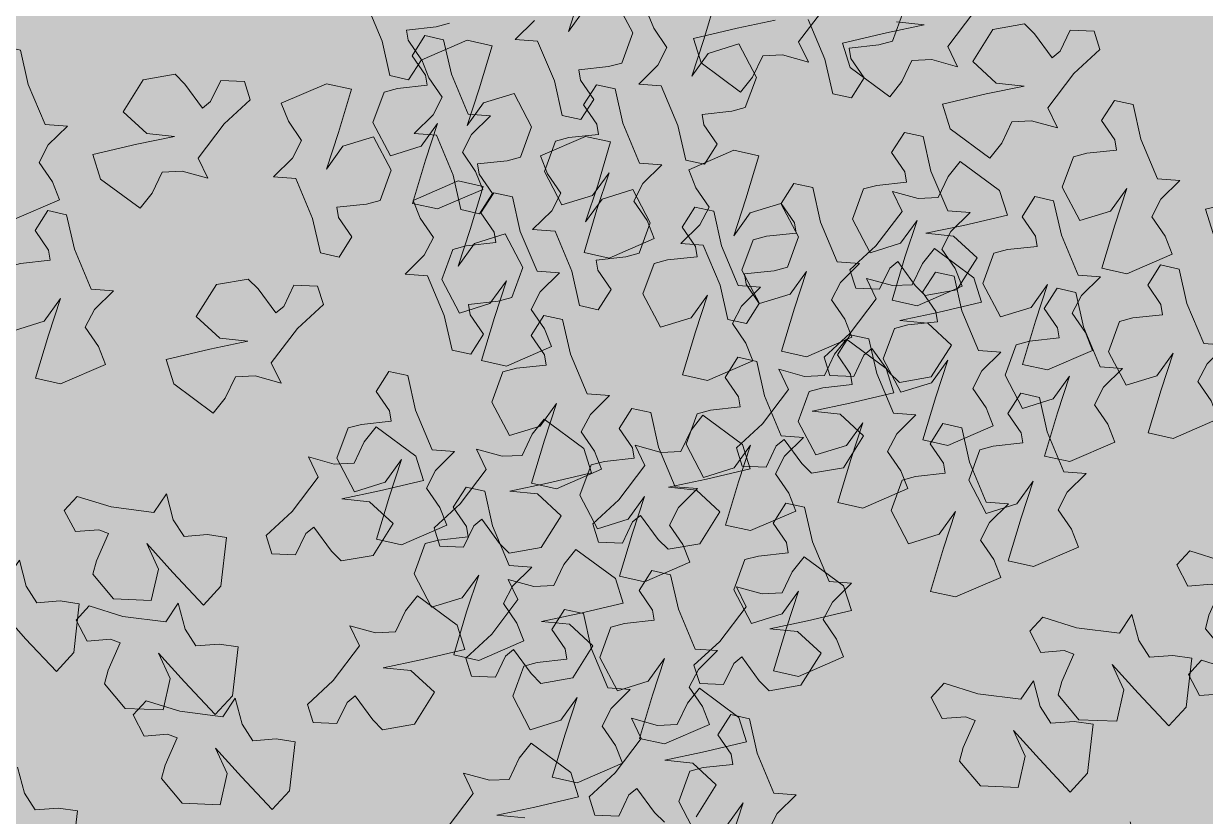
# Model space of a CAD drawing. Header units: metres. Extents: x 8 to 2416, y -346 to 476.
# Drawn here: x 50.457 to 51.15, y 54.747 to 55.212 of the extents above; entities that cross this region are included whole.
import ezdxf

# ---------------------------------------------------------------- set-up
doc = ezdxf.new("R2010")
doc.units = ezdxf.units.M
doc.layers.add('ARBOLES', color=86, linetype='Continuous', lineweight=0)
doc.layers.add('grama', color=7, linetype='Continuous', lineweight=0, true_color=0x698c45)

# ---------------------------------------------------------------- blocks, each defined once
blk = doc.blocks.new('TREES')
at = {"layer": 'ARBOLES', "color": 252, "true_color": 0x8da178}
for p, q in [((0.11421, 0.02729), (0.11598, 0.03612)), ((0.15179, 0.03046), (0.15342, 0.0367)), ((0.08709, 0.02633), (0.08879, 0.03386)), ((0.09997, 0.0273), (0.09584, 0.03363)), ((0.13461, 0.03325), (0.13869, 0.02563)), ((0.08992, 0.03116), (0.08709, 0.02633)), ((0.10228, 0.03202), (0.10402, 0.02859)), ((0.04611, 0.02855), (0.05019, 0.02093)), ((0.10402, 0.02859), (0.10703, 0.02498)), ((0.14333, 0.02829), (0.14917, 0.02948)), ((0.14917, 0.02948), (0.15179, 0.03046)), ((-0.05959, 0.02047), (-0.05503, 0.02782)), ((-0.04473, 0.0264), (-0.05095, 0.0247)), ((-0.04257, 0.02462), (-0.04473, 0.0264)), ((-0.03552, 0.02603), (-0.03714, 0.02162)), ((-0.03076, 0.02627), (-0.03552, 0.02603)), ((-0.02927, 0.02274), (-0.03076, 0.02627)), ((0.08012, 0.02787), (0.07668, 0.02377)), ((0.09833, 0.02106), (0.09997, 0.0273)), ((0.1125, 0.01976), (0.11421, 0.02729)), ((0.12126, 0.02706), (0.11534, 0.02459)), ((0.12538, 0.02073), (0.12126, 0.02706)), ((0.14385, 0.02628), (0.14333, 0.02829)), ((0.14686, 0.02267), (0.14385, 0.02628)), ((-0.08938, 0.0186), (-0.08481, 0.02594)), ((-0.0647, 0.02437), (-0.07207, 0.02208)), ((-0.07029, 0.02441), (-0.0647, 0.02437)), ((-0.05095, 0.0247), (-0.05436, 0.01796)), ((-0.03862, 0.02016), (-0.04257, 0.02462)), ((0.05483, 0.02359), (0.06067, 0.02478)), ((0.06067, 0.02478), (0.06328, 0.02576)), ((0.07668, 0.02377), (0.08116, 0.02386)), ((0.08116, 0.02386), (0.08524, 0.01623)), ((0.10703, 0.02498), (0.10554, 0.0213)), ((0.11534, 0.02459), (0.1125, 0.01976)), ((0.13869, 0.02563), (0.14089, 0.0189)), ((-0.09448, 0.0225), (-0.10186, 0.0202)), ((-0.07207, 0.02208), (-0.08061, 0.0192)), ((-0.03714, 0.02162), (-0.03862, 0.02016)), ((-0.03399, 0.01748), (-0.02927, 0.02274)), ((0.05535, 0.02159), (0.05483, 0.02359)), ((0.05836, 0.01798), (0.05535, 0.02159)), ((0.06708, 0.02269), (0.05846, 0.01795)), ((0.07217, 0.02205), (0.06708, 0.02269)), ((0.07039, 0.01322), (0.07217, 0.02205)), ((0.10554, 0.0213), (0.1021, 0.0172)), ((0.14469, 0.01843), (0.14686, 0.02267)), ((-0.10186, 0.0202), (-0.11039, 0.01733)), ((-0.08061, 0.0192), (-0.07862, 0.01447)), ((-0.05728, 0.01664), (-0.05959, 0.02047)), ((0.05019, 0.02093), (0.05239, 0.01421)), ((0.08988, 0.01889), (0.09572, 0.02009)), ((0.09572, 0.02009), (0.09833, 0.02106)), ((0.12375, 0.01449), (0.12538, 0.02073)), ((0.14089, 0.0189), (0.14469, 0.01843)), ((-0.11039, 0.01733), (-0.1084, 0.0126)), ((-0.08706, 0.01476), (-0.08938, 0.0186)), ((-0.0681, 0.01261), (-0.06648, 0.01701)), ((-0.06648, 0.01701), (-0.06255, 0.01757)), ((-0.06255, 0.01757), (-0.05728, 0.01664)), ((-0.05436, 0.01796), (-0.04926, 0.01407)), ((-0.03856, 0.01013), (-0.03399, 0.01748)), ((0.05619, 0.01373), (0.05836, 0.01798)), ((0.05846, 0.01795), (0.0602, 0.01452)), ((0.0904, 0.01689), (0.08988, 0.01889)), ((0.09341, 0.01328), (0.0904, 0.01689)), ((0.1021, 0.0172), (0.10658, 0.01729)), ((0.10658, 0.01729), (0.11066, 0.00966)), ((-0.09788, 0.01073), (-0.09626, 0.01514)), ((-0.09626, 0.01514), (-0.09233, 0.01569)), ((-0.09233, 0.01569), (-0.08706, 0.01476)), ((-0.07862, 0.01447), (-0.07021, 0.00938)), ((0.05239, 0.01421), (0.05619, 0.01373)), ((0.0602, 0.01452), (0.06321, 0.01091)), ((0.08524, 0.01623), (0.08744, 0.00951)), ((0.12114, 0.01352), (0.12375, 0.01449)), ((-0.16389, 0.01286), (-0.16606, 0.00861)), ((-0.16009, 0.01238), (-0.16389, 0.01286)), ((-0.15789, 0.00566), (-0.16009, 0.01238)), ((-0.1084, 0.0126), (-0.09999, 0.00751)), ((-0.07021, 0.00938), (-0.0681, 0.01261)), ((-0.04366, 0.01403), (-0.05104, 0.01174)), ((-0.04926, 0.01407), (-0.04366, 0.01403)), ((-0.02543, 0.01286), (-0.0276, 0.00861)), ((-0.02163, 0.01238), (-0.02543, 0.01286)), ((-0.01943, 0.00566), (-0.02163, 0.01238)), ((0.06869, 0.00569), (0.07039, 0.01322)), ((0.07744, 0.01299), (0.07152, 0.01052)), ((0.08157, 0.00666), (0.07744, 0.01299)), ((0.09124, 0.00903), (0.09341, 0.01328)), ((0.1153, 0.01232), (0.12114, 0.01352)), ((0.11582, 0.01032), (0.1153, 0.01232)), ((-0.09999, 0.00751), (-0.09788, 0.01073)), ((-0.05104, 0.01174), (-0.05957, 0.00886)), ((-0.03624, 0.0063), (-0.03856, 0.01013)), ((0.00959, 0.01046), (0.00337, 0.00875)), ((0.01174, 0.00868), (0.00959, 0.01046)), ((0.0188, 0.01008), (0.01717, 0.00567)), ((0.02356, 0.01033), (0.0188, 0.01008)), ((0.02504, 0.0068), (0.02356, 0.01033)), ((0.03991, 0.01142), (0.03129, 0.00668)), ((0.045, 0.01078), (0.03991, 0.01142)), ((0.04322, 0.00195), (0.045, 0.01078)), ((0.06321, 0.01091), (0.06172, 0.00723)), ((0.07152, 0.01052), (0.06869, 0.00569)), ((0.08744, 0.00951), (0.09124, 0.00903)), ((0.11066, 0.00966), (0.11286, 0.00294)), ((0.11883, 0.00671), (0.11582, 0.01032)), ((-0.16606, 0.00861), (-0.16305, 0.005)), ((-0.05957, 0.00886), (-0.05758, 0.00413)), ((-0.04544, 0.00667), (-0.04151, 0.00722)), ((-0.04151, 0.00722), (-0.03624, 0.0063)), ((-0.0276, 0.00861), (-0.02459, 0.005)), ((0.00337, 0.00875), (-0.00005, 0.00202)), ((0.0157, 0.00422), (0.01174, 0.00868)), ((0.06172, 0.00723), (0.05828, 0.00313)), ((0.16753, 0.00781), (0.16542, 0.00459)), ((0.17594, 0.00272), (0.16753, 0.00781)), ((-0.16305, 0.005), (-0.16253, 0.003)), ((-0.15381, -0.00196), (-0.15789, 0.00566)), ((-0.12884, 0.00629), (-0.13101, 0.00204)), ((-0.12504, 0.00581), (-0.12884, 0.00629)), ((-0.12284, -0.00091), (-0.12504, 0.00581)), ((-0.04706, 0.00226), (-0.04544, 0.00667)), ((-0.02459, 0.005), (-0.02407, 0.003)), ((-0.01535, -0.00196), (-0.01943, 0.00566)), ((0.01717, 0.00567), (0.0157, 0.00422)), ((0.02032, 0.00153), (0.02504, 0.0068)), ((0.03129, 0.00668), (0.03303, 0.00325)), ((0.07993, 0.00042), (0.08157, 0.00666)), ((0.09249, 0.00578), (0.08388, 0.00104)), ((0.09758, 0.00514), (0.09249, 0.00578)), ((0.09581, -0.00369), (0.09758, 0.00514)), ((0.12228, 0.00578), (0.11366, 0.00104)), ((0.11666, 0.00246), (0.11883, 0.00671)), ((0.12737, 0.00514), (0.12228, 0.00578)), ((0.12559, -0.00369), (0.12737, 0.00514)), ((-0.16253, 0.003), (-0.16837, 0.0018)), ((-0.06662, 0.00254), (-0.06879, -0.00171)), ((-0.06282, 0.00206), (-0.06662, 0.00254)), ((-0.05758, 0.00413), (-0.04917, -0.00096)), ((-0.02407, 0.003), (-0.02991, 0.0018)), ((0.03303, 0.00325), (0.03604, -0.00036)), ((0.05828, 0.00313), (0.06276, 0.00321)), ((0.06276, 0.00321), (0.06684, -0.00441)), ((0.11286, 0.00294), (0.11666, 0.00246)), ((0.16542, 0.00459), (0.1638, 0.00018)), ((0.17793, -0.00201), (0.17594, 0.00272)), ((-0.17098, 0.00083), (-0.17261, -0.00541)), ((-0.16837, 0.0018), (-0.17098, 0.00083)), ((-0.13101, 0.00204), (-0.128, -0.00157)), ((-0.06062, -0.00466), (-0.06282, 0.00206)), ((-0.04917, -0.00096), (-0.04706, 0.00226)), ((-0.03253, 0.00083), (-0.03416, -0.00541)), ((-0.02991, 0.0018), (-0.03253, 0.00083)), ((-0.00005, 0.00202), (0.00506, -0.00188)), ((0.01576, -0.00581), (0.02032, 0.00153)), ((0.04152, -0.00558), (0.04322, 0.00195)), ((0.05027, 0.00172), (0.04435, -0.00075)), ((0.0544, -0.00461), (0.05027, 0.00172)), ((0.07732, -0.00055), (0.07993, 0.00042)), ((0.08388, 0.00104), (0.08562, -0.0024)), ((0.11366, 0.00104), (0.1154, -0.0024)), ((0.1546, 0.00056), (0.15691, -0.00328)), ((0.15987, -0.00037), (0.1546, 0.00056)), ((0.1638, 0.00018), (0.15987, -0.00037)), ((-0.14933, -0.00188), (-0.15381, -0.00196)), ((-0.15277, -0.00598), (-0.14933, -0.00188)), ((-0.128, -0.00157), (-0.12748, -0.00357)), ((-0.11876, -0.00854), (-0.12284, -0.00091)), ((-0.06879, -0.00171), (-0.06578, -0.00532)), ((-0.01087, -0.00188), (-0.01535, -0.00196)), ((-0.01431, -0.00598), (-0.01087, -0.00188)), ((0.01066, -0.00192), (0.00328, -0.00421)), ((0.00506, -0.00188), (0.01066, -0.00192)), ((0.03604, -0.00036), (0.03455, -0.00404)), ((0.04435, -0.00075), (0.04152, -0.00558)), ((0.07148, -0.00175), (0.07732, -0.00055)), ((0.072, -0.00375), (0.07148, -0.00175)), ((0.16939, -0.00488), (0.17793, -0.00201)), ((-0.16257, -0.00927), (-0.15973, -0.00444)), ((-0.15973, -0.00444), (-0.16144, -0.01197)), ((-0.12748, -0.00357), (-0.13332, -0.00477)), ((-0.05654, -0.01229), (-0.06062, -0.00466)), ((-0.02411, -0.00927), (-0.02128, -0.00444)), ((-0.02128, -0.00444), (-0.02298, -0.01197)), ((0.00328, -0.00421), (-0.00526, -0.00709)), ((0.03455, -0.00404), (0.03111, -0.00814)), ((0.05277, -0.01085), (0.0544, -0.00461)), ((0.06684, -0.00441), (0.06904, -0.01113)), ((0.07501, -0.00736), (0.072, -0.00375)), ((0.08562, -0.0024), (0.08862, -0.00601)), ((0.0941, -0.01123), (0.09581, -0.00369)), ((0.10286, -0.00393), (0.09694, -0.0064)), ((0.10698, -0.01025), (0.10286, -0.00393)), ((0.1154, -0.0024), (0.11841, -0.00601)), ((0.12389, -0.01123), (0.12559, -0.00369)), ((0.13264, -0.00393), (0.12672, -0.0064)), ((0.13677, -0.01025), (0.13264, -0.00393)), ((0.15691, -0.00328), (0.15235, -0.01062)), ((-0.17261, -0.00541), (-0.16849, -0.01174)), ((-0.15426, -0.00966), (-0.15277, -0.00598)), ((-0.13593, -0.00574), (-0.13756, -0.01198)), ((-0.13332, -0.00477), (-0.13593, -0.00574)), ((-0.06578, -0.00532), (-0.06526, -0.00732)), ((-0.03416, -0.00541), (-0.03004, -0.01174)), ((-0.0158, -0.00966), (-0.01431, -0.00598)), ((-0.00526, -0.00709), (-0.00327, -0.01181)), ((0.01808, -0.00965), (0.01576, -0.00581)), ((0.06796, -0.00547), (0.05935, -0.01021)), ((0.07305, -0.00611), (0.06796, -0.00547)), ((0.07127, -0.01494), (0.07305, -0.00611)), ((0.08862, -0.00601), (0.08714, -0.00969)), ((0.09694, -0.0064), (0.0941, -0.01123)), ((0.11841, -0.00601), (0.11692, -0.00969)), ((0.12672, -0.0064), (0.12389, -0.01123)), ((0.16202, -0.00717), (0.16939, -0.00488)), ((-0.16849, -0.01174), (-0.16257, -0.00927)), ((-0.11428, -0.00845), (-0.11876, -0.00854)), ((-0.11772, -0.01255), (-0.11428, -0.00845)), ((-0.0711, -0.00852), (-0.07371, -0.00949)), ((-0.06526, -0.00732), (-0.0711, -0.00852)), ((-0.03945, -0.0078), (-0.04162, -0.01205)), ((-0.03565, -0.00828), (-0.03945, -0.0078)), ((-0.03345, -0.015), (-0.03565, -0.00828)), ((-0.03004, -0.01174), (-0.02411, -0.00927)), ((0.00725, -0.01368), (0.00887, -0.00927)), ((0.00887, -0.00927), (0.0128, -0.00872)), ((0.0128, -0.00872), (0.01808, -0.00965)), ((0.03111, -0.00814), (0.03559, -0.00805)), ((0.03559, -0.00805), (0.03967, -0.01568)), ((0.07284, -0.01161), (0.07501, -0.00736)), ((0.16762, -0.00721), (0.16202, -0.00717)), ((0.17272, -0.01111), (0.16762, -0.00721)), ((-0.15125, -0.01327), (-0.15426, -0.00966)), ((-0.12752, -0.01584), (-0.12468, -0.01101)), ((-0.12468, -0.01101), (-0.12639, -0.01854)), ((-0.08765, -0.00968), (-0.08982, -0.01393)), ((-0.08385, -0.01016), (-0.08765, -0.00968)), ((-0.08165, -0.01688), (-0.08385, -0.01016)), ((-0.07371, -0.00949), (-0.07534, -0.01573)), ((-0.01279, -0.01327), (-0.0158, -0.00966)), ((-0.00327, -0.01181), (0.00515, -0.0169)), ((0.05015, -0.01182), (0.05277, -0.01085)), ((0.05935, -0.01021), (0.06108, -0.01365)), ((0.06904, -0.01113), (0.07284, -0.01161)), ((0.08714, -0.00969), (0.0837, -0.01379)), ((0.10535, -0.01649), (0.10698, -0.01025)), ((0.11692, -0.00969), (0.11348, -0.01379)), ((0.13514, -0.01649), (0.13677, -0.01025)), ((0.15235, -0.01062), (0.14763, -0.01589)), ((0.16403, -0.01003), (0.16192, -0.01325)), ((0.17244, -0.01512), (0.16403, -0.01003)), ((0.1693, -0.01784), (0.17272, -0.01111)), ((-0.16144, -0.01197), (-0.16321, -0.0208)), ((-0.14951, -0.0167), (-0.15125, -0.01327)), ((-0.13756, -0.01198), (-0.13344, -0.01831)), ((-0.1192, -0.01623), (-0.11772, -0.01255)), ((-0.08982, -0.01393), (-0.08681, -0.01753)), ((-0.05206, -0.0122), (-0.05654, -0.01229)), ((-0.0555, -0.0163), (-0.05206, -0.0122)), ((-0.04162, -0.01205), (-0.03861, -0.01566)), ((-0.02298, -0.01197), (-0.02476, -0.0208)), ((-0.01106, -0.0167), (-0.01279, -0.01327)), ((0.00515, -0.0169), (0.00725, -0.01368)), ((0.04431, -0.01302), (0.05015, -0.01182)), ((0.04483, -0.01502), (0.04431, -0.01302)), ((0.06108, -0.01365), (0.06409, -0.01725)), ((0.0837, -0.01379), (0.08818, -0.0137)), ((0.08818, -0.0137), (0.09226, -0.02132)), ((0.11348, -0.01379), (0.11796, -0.0137)), ((0.11796, -0.0137), (0.12204, -0.02132)), ((0.1555, -0.01477), (0.15698, -0.01331)), ((0.15698, -0.01331), (0.16093, -0.01777)), ((0.16192, -0.01325), (0.1603, -0.01766)), ((-0.13344, -0.01831), (-0.12752, -0.01584)), ((-0.1162, -0.01984), (-0.1192, -0.01623)), ((-0.10692, -0.01625), (-0.10909, -0.0205)), ((-0.10312, -0.01673), (-0.10692, -0.01625)), ((-0.07534, -0.01573), (-0.07122, -0.02206)), ((-0.0653, -0.01959), (-0.06246, -0.01476)), ((-0.06246, -0.01476), (-0.06417, -0.02229)), ((-0.05698, -0.01998), (-0.0555, -0.0163)), ((-0.03861, -0.01566), (-0.03809, -0.01767)), ((-0.02937, -0.02263), (-0.03345, -0.015)), ((0.03967, -0.01568), (0.04187, -0.0224)), ((0.04784, -0.01863), (0.04483, -0.01502)), ((0.06957, -0.02248), (0.07127, -0.01494)), ((0.07833, -0.01517), (0.0724, -0.01765)), ((0.08245, -0.0215), (0.07833, -0.01517)), ((0.10274, -0.01747), (0.10535, -0.01649)), ((0.13252, -0.01747), (0.13514, -0.01649)), ((0.14763, -0.01589), (0.14912, -0.01942)), ((0.15388, -0.01917), (0.1555, -0.01477)), ((0.17443, -0.01985), (0.17244, -0.01512)), ((-0.15813, -0.02144), (-0.14951, -0.0167)), ((-0.14724, -0.01718), (-0.14941, -0.02142)), ((-0.14344, -0.01766), (-0.14724, -0.01718)), ((-0.14124, -0.02438), (-0.14344, -0.01766)), ((-0.12639, -0.01854), (-0.12816, -0.02737)), ((-0.10092, -0.02345), (-0.10312, -0.01673)), ((-0.08681, -0.01753), (-0.08629, -0.01954)), ((-0.07757, -0.0245), (-0.08165, -0.01688)), ((-0.04393, -0.01886), (-0.04654, -0.01983)), ((-0.03809, -0.01767), (-0.04393, -0.01886)), ((-0.01967, -0.02144), (-0.01106, -0.0167)), ((0.04567, -0.02288), (0.04784, -0.01863)), ((0.06409, -0.01725), (0.0626, -0.02093)), ((0.0724, -0.01765), (0.06957, -0.02248)), ((0.0969, -0.01866), (0.10274, -0.01747)), ((0.09742, -0.02067), (0.0969, -0.01866)), ((0.12668, -0.01866), (0.13252, -0.01747)), ((0.1272, -0.02067), (0.12668, -0.01866)), ((0.1511, -0.01728), (0.15341, -0.02112)), ((0.15637, -0.01821), (0.1511, -0.01728)), ((0.1603, -0.01766), (0.15637, -0.01821)), ((0.16093, -0.01777), (0.16308, -0.01955)), ((0.16308, -0.01955), (0.1693, -0.01784)), ((-0.16321, -0.0208), (-0.15813, -0.02144)), ((-0.11446, -0.02327), (-0.1162, -0.01984)), ((-0.10909, -0.0205), (-0.10608, -0.02411)), ((-0.09213, -0.02073), (-0.09475, -0.02171)), ((-0.08629, -0.01954), (-0.09213, -0.02073)), ((-0.07122, -0.02206), (-0.0653, -0.01959)), ((-0.05398, -0.02359), (-0.05698, -0.01998)), ((-0.04654, -0.01983), (-0.04818, -0.02607)), ((-0.02476, -0.0208), (-0.01967, -0.02144)), ((-0.01317, -0.01907), (-0.01533, -0.02332)), ((-0.00936, -0.01955), (-0.01317, -0.01907)), ((-0.00716, -0.02627), (-0.00936, -0.01955)), ((0.0626, -0.02093), (0.05916, -0.02504)), ((0.10043, -0.02428), (0.09742, -0.02067)), ((0.13021, -0.02428), (0.1272, -0.02067)), ((0.15341, -0.02112), (0.14885, -0.02846)), ((0.14912, -0.01942), (0.15388, -0.01917)), ((0.1659, -0.02272), (0.17443, -0.01985)), ((-0.14941, -0.02142), (-0.1464, -0.02503)), ((-0.12307, -0.02801), (-0.11446, -0.02327)), ((-0.09684, -0.03107), (-0.10092, -0.02345)), ((-0.09475, -0.02171), (-0.09638, -0.02795)), ((-0.06417, -0.02229), (-0.06594, -0.03112)), ((-0.05224, -0.02702), (-0.05398, -0.02359)), ((-0.02489, -0.02254), (-0.02937, -0.02263)), ((-0.02833, -0.02664), (-0.02489, -0.02254)), ((-0.01533, -0.02332), (-0.01233, -0.02693)), ((0.04187, -0.0224), (0.04567, -0.02288)), ((0.08082, -0.02774), (0.08245, -0.0215)), ((0.09226, -0.02132), (0.09446, -0.02804)), ((0.12204, -0.02132), (0.12424, -0.02804)), ((0.15852, -0.02502), (0.1659, -0.02272)), ((-0.1464, -0.02503), (-0.14588, -0.02704)), ((-0.13716, -0.032), (-0.14124, -0.02438)), ((-0.10608, -0.02411), (-0.10556, -0.02611)), ((-0.07309, -0.02441), (-0.07757, -0.0245)), ((-0.07653, -0.02852), (-0.07309, -0.02441)), ((-0.05785, -0.0247), (-0.06002, -0.02894)), ((-0.05405, -0.02517), (-0.05785, -0.0247)), ((-0.05185, -0.0319), (-0.05405, -0.02517)), ((-0.03813, -0.02993), (-0.0353, -0.0251)), ((-0.0353, -0.0251), (-0.037, -0.03263)), ((-0.03332, -0.02564), (-0.03548, -0.02989)), ((-0.02951, -0.02612), (-0.03332, -0.02564)), ((0.05916, -0.02504), (0.06364, -0.02495)), ((0.06364, -0.02495), (0.06772, -0.03257)), ((0.09826, -0.02852), (0.10043, -0.02428)), ((0.12804, -0.02852), (0.13021, -0.02428)), ((0.16412, -0.02505), (0.15852, -0.02502)), ((0.16922, -0.02895), (0.16412, -0.02505)), ((-0.15172, -0.02823), (-0.15433, -0.02921)), ((-0.14588, -0.02704), (-0.15172, -0.02823)), ((-0.12816, -0.02737), (-0.12307, -0.02801)), ((-0.11401, -0.02828), (-0.11564, -0.03452)), ((-0.1114, -0.0273), (-0.11401, -0.02828)), ((-0.10556, -0.02611), (-0.1114, -0.0273)), ((-0.09638, -0.02795), (-0.09226, -0.03427)), ((-0.08633, -0.0318), (-0.0835, -0.02697)), ((-0.0835, -0.02697), (-0.0852, -0.03451)), ((-0.06085, -0.03176), (-0.05224, -0.02702)), ((-0.04818, -0.02607), (-0.04405, -0.0324)), ((-0.02982, -0.03032), (-0.02833, -0.02664)), ((-0.02731, -0.03284), (-0.02951, -0.02612)), ((-0.01233, -0.02693), (-0.0118, -0.02893)), ((-0.00309, -0.0339), (-0.00716, -0.02627)), ((0.0782, -0.02872), (0.08082, -0.02774)), ((0.09446, -0.02804), (0.09826, -0.02852)), ((0.12424, -0.02804), (0.12804, -0.02852)), ((-0.15433, -0.02921), (-0.15596, -0.03545)), ((-0.07802, -0.0322), (-0.07653, -0.02852)), ((-0.06002, -0.02894), (-0.05701, -0.03255)), ((-0.04405, -0.0324), (-0.03813, -0.02993)), ((-0.03548, -0.02989), (-0.03248, -0.0335)), ((-0.02681, -0.03393), (-0.02982, -0.03032)), ((-0.01764, -0.03013), (-0.02026, -0.0311)), ((-0.0118, -0.02893), (-0.01764, -0.03013)), ((0.02177, -0.03068), (0.01835, -0.03741)), ((0.02799, -0.02897), (0.02177, -0.03068)), ((0.03015, -0.03075), (0.02799, -0.02897)), ((0.0372, -0.02935), (0.03558, -0.03376)), ((0.04196, -0.0291), (0.0372, -0.02935)), ((0.04344, -0.03263), (0.04196, -0.0291)), ((0.07236, -0.02991), (0.0782, -0.02872)), ((0.07288, -0.03192), (0.07236, -0.02991)), ((0.14885, -0.02846), (0.14413, -0.03373)), ((0.14826, -0.02975), (0.14615, -0.03297)), ((0.15667, -0.03484), (0.14826, -0.02975)), ((0.1658, -0.03568), (0.16922, -0.02895)), ((-0.13268, -0.03191), (-0.13716, -0.032)), ((-0.13612, -0.03601), (-0.13268, -0.03191)), ((-0.09236, -0.03099), (-0.09684, -0.03107)), ((-0.0958, -0.03509), (-0.09236, -0.03099)), ((-0.09226, -0.03427), (-0.08633, -0.0318)), ((-0.07501, -0.0358), (-0.07802, -0.0322)), ((-0.06594, -0.03112), (-0.06085, -0.03176)), ((-0.05701, -0.03255), (-0.05649, -0.03456)), ((-0.04777, -0.03952), (-0.05185, -0.0319)), ((-0.037, -0.03263), (-0.03878, -0.04146)), ((-0.02324, -0.04047), (-0.02731, -0.03284)), ((-0.02026, -0.0311), (-0.02189, -0.03734)), ((0.0341, -0.03521), (0.03015, -0.03075)), ((0.03872, -0.0379), (0.04344, -0.03263)), ((0.06772, -0.03257), (0.06992, -0.03929)), ((0.07589, -0.03552), (0.07288, -0.03192)), ((0.14615, -0.03297), (0.14453, -0.03737)), ((0.15038, -0.03701), (0.152, -0.03261)), ((0.152, -0.03261), (0.15348, -0.03115)), ((0.15348, -0.03115), (0.15743, -0.03561)), ((-0.14592, -0.0393), (-0.14308, -0.03447)), ((-0.14308, -0.03447), (-0.14479, -0.04201)), ((-0.11564, -0.03452), (-0.11152, -0.04085)), ((-0.1056, -0.03838), (-0.10276, -0.03355)), ((-0.10276, -0.03355), (-0.10447, -0.04108)), ((-0.09728, -0.03877), (-0.0958, -0.03509)), ((-0.0852, -0.03451), (-0.08698, -0.04334)), ((-0.05649, -0.03456), (-0.06233, -0.03575)), ((-0.03248, -0.0335), (-0.03196, -0.03551)), ((-0.02507, -0.03736), (-0.02681, -0.03393)), ((0.0014, -0.03381), (-0.00309, -0.0339)), ((-0.00204, -0.03791), (0.0014, -0.03381)), ((0.03558, -0.03376), (0.0341, -0.03521)), ((0.14413, -0.03373), (0.14562, -0.03726)), ((0.15866, -0.03956), (0.15667, -0.03484)), ((-0.15596, -0.03545), (-0.15184, -0.04177)), ((-0.1376, -0.03969), (-0.13612, -0.03601)), ((-0.07328, -0.03924), (-0.07501, -0.0358)), ((-0.06495, -0.03673), (-0.06658, -0.04297)), ((-0.06233, -0.03575), (-0.06495, -0.03673)), ((-0.04041, -0.03767), (-0.04204, -0.04391)), ((-0.03779, -0.0367), (-0.04041, -0.03767)), ((-0.03196, -0.03551), (-0.03779, -0.0367)), ((-0.03369, -0.0421), (-0.02507, -0.03736)), ((-0.02189, -0.03734), (-0.01777, -0.04367)), ((-0.01184, -0.0412), (-0.00901, -0.03637)), ((-0.00901, -0.03637), (-0.01072, -0.0439)), ((0.01835, -0.03741), (0.02346, -0.04131)), ((0.07372, -0.03977), (0.07589, -0.03552)), ((0.13533, -0.037), (0.13765, -0.04084)), ((0.1406, -0.03793), (0.13533, -0.037)), ((0.14453, -0.03737), (0.1406, -0.03793)), ((0.14562, -0.03726), (0.15038, -0.03701)), ((0.15743, -0.03561), (0.15958, -0.03739)), ((0.15958, -0.03739), (0.1658, -0.03568)), ((-0.15184, -0.04177), (-0.14592, -0.0393)), ((-0.1346, -0.0433), (-0.1376, -0.03969)), ((-0.11152, -0.04085), (-0.1056, -0.03838)), ((-0.09428, -0.04238), (-0.09728, -0.03877)), ((-0.08189, -0.04398), (-0.07328, -0.03924)), ((-0.07364, -0.03879), (-0.0758, -0.04304)), ((-0.06983, -0.03927), (-0.07364, -0.03879)), ((-0.06763, -0.04599), (-0.06983, -0.03927)), ((-0.04329, -0.03943), (-0.04777, -0.03952)), ((-0.04673, -0.04353), (-0.04329, -0.03943)), ((-0.00353, -0.04159), (-0.00204, -0.03791)), ((0.03416, -0.04524), (0.03872, -0.0379)), ((0.06992, -0.03929), (0.07372, -0.03977)), ((0.15013, -0.04244), (0.15866, -0.03956)), ((-0.14479, -0.04201), (-0.14656, -0.05084)), ((-0.13497, -0.04066), (-0.13714, -0.04491)), ((-0.13117, -0.04114), (-0.13497, -0.04066)), ((-0.12897, -0.04786), (-0.13117, -0.04114)), ((-0.10447, -0.04108), (-0.10624, -0.04991)), ((-0.09254, -0.04581), (-0.09428, -0.04238)), ((-0.05653, -0.04682), (-0.0537, -0.04199)), ((-0.0537, -0.04199), (-0.0554, -0.04953)), ((-0.03878, -0.04146), (-0.03369, -0.0421)), ((-0.01876, -0.04038), (-0.02324, -0.04047)), ((-0.02219, -0.04448), (-0.01876, -0.04038)), ((-0.01777, -0.04367), (-0.01184, -0.0412)), ((-0.00052, -0.0452), (-0.00353, -0.04159)), ((0.02906, -0.04135), (0.02168, -0.04364)), ((0.02346, -0.04131), (0.02906, -0.04135)), ((0.13765, -0.04084), (0.13308, -0.04818)), ((0.14275, -0.04473), (0.15013, -0.04244)), ((-0.13286, -0.04674), (-0.1346, -0.0433)), ((-0.08698, -0.04334), (-0.08189, -0.04398)), ((-0.0758, -0.04304), (-0.0728, -0.04664)), ((-0.06658, -0.04297), (-0.06245, -0.04929)), ((-0.04822, -0.04721), (-0.04673, -0.04353)), ((-0.04204, -0.04391), (-0.03792, -0.05024)), ((-0.03199, -0.04777), (-0.02916, -0.04294)), ((-0.02916, -0.04294), (-0.03087, -0.05048)), ((-0.02368, -0.04816), (-0.02219, -0.04448)), ((-0.01072, -0.0439), (-0.01249, -0.05273)), ((0.02168, -0.04364), (0.01314, -0.04652)), ((0.14835, -0.04477), (0.14275, -0.04473)), ((0.15345, -0.04866), (0.14835, -0.04477)), ((-0.14147, -0.05148), (-0.13286, -0.04674)), ((-0.13714, -0.04491), (-0.13413, -0.04852)), ((-0.10116, -0.05055), (-0.09254, -0.04581)), ((-0.09554, -0.04536), (-0.0977, -0.04961)), ((-0.09173, -0.04584), (-0.09554, -0.04536)), ((-0.08953, -0.05256), (-0.09173, -0.04584)), ((-0.0728, -0.04664), (-0.07227, -0.04865)), ((-0.06356, -0.05361), (-0.06763, -0.04599)), ((-0.06245, -0.04929), (-0.05653, -0.04682)), ((-0.04521, -0.05082), (-0.04822, -0.04721)), ((-0.03859, -0.04723), (-0.04075, -0.05148)), ((-0.03478, -0.04771), (-0.03859, -0.04723)), ((0.00121, -0.04863), (-0.00052, -0.0452)), ((0.01314, -0.04652), (0.01514, -0.05124)), ((0.03648, -0.04908), (0.03416, -0.04524)), ((-0.13413, -0.04852), (-0.13361, -0.05052)), ((-0.12489, -0.05549), (-0.12897, -0.04786)), ((-0.0977, -0.04961), (-0.0947, -0.05321)), ((-0.07227, -0.04865), (-0.07811, -0.04984)), ((-0.0554, -0.04953), (-0.05718, -0.05836)), ((-0.03792, -0.05024), (-0.03199, -0.04777)), ((-0.03258, -0.05443), (-0.03478, -0.04771)), ((-0.02067, -0.05177), (-0.02368, -0.04816)), ((-0.0074, -0.05337), (0.00121, -0.04863)), ((0.02565, -0.05311), (0.02727, -0.0487)), ((0.02727, -0.0487), (0.03121, -0.04815)), ((0.03121, -0.04815), (0.03648, -0.04908)), ((0.12109, -0.04759), (0.11899, -0.05081)), ((0.1295, -0.05268), (0.12109, -0.04759)), ((0.13308, -0.04818), (0.12836, -0.05344)), ((0.15004, -0.0554), (0.15345, -0.04866)), ((-0.14656, -0.05084), (-0.14147, -0.05148)), ((-0.13945, -0.05172), (-0.14207, -0.05269)), ((-0.13361, -0.05052), (-0.13945, -0.05172)), ((-0.10624, -0.04991), (-0.10116, -0.05055)), ((-0.08073, -0.05082), (-0.08236, -0.05706)), ((-0.07811, -0.04984), (-0.08073, -0.05082)), ((-0.04347, -0.05426), (-0.04521, -0.05082)), ((-0.04075, -0.05148), (-0.03774, -0.05509)), ((-0.03087, -0.05048), (-0.03264, -0.0593)), ((-0.01894, -0.0552), (-0.02067, -0.05177)), ((0.01514, -0.05124), (0.02355, -0.05633)), ((0.08956, -0.05134), (0.08745, -0.05456)), ((0.09797, -0.05643), (0.08956, -0.05134)), ((0.11899, -0.05081), (0.11737, -0.05521)), ((0.13623, -0.05232), (0.13771, -0.05087)), ((0.13771, -0.05087), (0.14166, -0.05533)), ((-0.14207, -0.05269), (-0.1437, -0.05893)), ((-0.0947, -0.05321), (-0.09417, -0.05522)), ((-0.08546, -0.06018), (-0.08953, -0.05256)), ((-0.05907, -0.05352), (-0.06356, -0.05361)), ((-0.06251, -0.05762), (-0.05907, -0.05352)), ((-0.05209, -0.059), (-0.04347, -0.05426)), ((-0.01249, -0.05273), (-0.0074, -0.05337)), ((0.02355, -0.05633), (0.02565, -0.05311)), ((0.12836, -0.05344), (0.12985, -0.05698)), ((0.1315, -0.0574), (0.1295, -0.05268)), ((0.13461, -0.05673), (0.13623, -0.05232)), ((-0.16476, -0.05473), (-0.16692, -0.05898)), ((-0.16095, -0.05521), (-0.16476, -0.05473)), ((-0.15875, -0.06193), (-0.16095, -0.05521)), ((-0.12041, -0.0554), (-0.12489, -0.05549)), ((-0.12385, -0.0595), (-0.12041, -0.0554)), ((-0.10001, -0.05641), (-0.10263, -0.05739)), ((-0.09417, -0.05522), (-0.10001, -0.05641)), ((-0.07231, -0.06091), (-0.06948, -0.05608)), ((-0.06948, -0.05608), (-0.07119, -0.06362)), ((-0.05349, -0.05473), (-0.05565, -0.05898)), ((-0.04968, -0.05521), (-0.05349, -0.05473)), ((-0.04748, -0.06193), (-0.04968, -0.05521)), ((-0.03774, -0.05509), (-0.03722, -0.0571)), ((-0.02851, -0.06206), (-0.03258, -0.05443)), ((-0.02755, -0.05994), (-0.01894, -0.0552)), ((0.05626, -0.05603), (0.05415, -0.05925)), ((0.06467, -0.06112), (0.05626, -0.05603)), ((0.08745, -0.05456), (0.08583, -0.05896)), ((0.09996, -0.06115), (0.09797, -0.05643)), ((0.10816, -0.05484), (0.11048, -0.05868)), ((0.11343, -0.05577), (0.10816, -0.05484)), ((0.11737, -0.05521), (0.11343, -0.05577)), ((0.14166, -0.05533), (0.14381, -0.05711)), ((0.14381, -0.05711), (0.15004, -0.0554)), ((-0.16692, -0.05898), (-0.16391, -0.06259)), ((-0.1437, -0.05893), (-0.13957, -0.06526)), ((-0.13365, -0.06279), (-0.13082, -0.05796)), ((-0.13082, -0.05796), (-0.13252, -0.06549)), ((-0.11569, -0.05756), (-0.11785, -0.0618)), ((-0.11188, -0.05803), (-0.11569, -0.05756)), ((-0.10968, -0.06476), (-0.11188, -0.05803)), ((-0.10263, -0.05739), (-0.10426, -0.06363)), ((-0.08236, -0.05706), (-0.07824, -0.06338)), ((-0.064, -0.06131), (-0.06251, -0.05762)), ((-0.05718, -0.05836), (-0.05209, -0.059)), ((-0.05565, -0.05898), (-0.05265, -0.06259)), ((-0.04306, -0.05829), (-0.04568, -0.05926)), ((-0.03722, -0.0571), (-0.04306, -0.05829)), ((0.07663, -0.05859), (0.07895, -0.06243)), ((0.0819, -0.05952), (0.07663, -0.05859)), ((0.08583, -0.05896), (0.0819, -0.05952)), ((0.11048, -0.05868), (0.10592, -0.06602)), ((0.12296, -0.06028), (0.1315, -0.0574)), ((0.12985, -0.05698), (0.13461, -0.05673)), ((-0.12534, -0.06318), (-0.12385, -0.0595)), ((-0.08097, -0.06009), (-0.08546, -0.06018)), ((-0.08441, -0.0642), (-0.08097, -0.06009)), ((-0.07824, -0.06338), (-0.07231, -0.06091)), ((-0.06099, -0.06491), (-0.064, -0.06131)), ((-0.04568, -0.05926), (-0.04731, -0.0655)), ((-0.03264, -0.0593), (-0.02755, -0.05994)), ((0.05415, -0.05925), (0.05253, -0.06366)), ((0.06666, -0.06585), (0.06467, -0.06112)), ((0.09143, -0.06403), (0.09996, -0.06115)), ((0.11558, -0.06257), (0.12296, -0.06028)), ((-0.16391, -0.06259), (-0.16339, -0.06459)), ((-0.15468, -0.06956), (-0.15875, -0.06193)), ((-0.13957, -0.06526), (-0.13365, -0.06279)), ((-0.12233, -0.06679), (-0.12534, -0.06318)), ((-0.11785, -0.0618), (-0.11485, -0.06541)), ((-0.10426, -0.06363), (-0.10014, -0.06996)), ((-0.09421, -0.06748), (-0.09138, -0.06266)), ((-0.09138, -0.06266), (-0.09309, -0.07019)), ((-0.07119, -0.06362), (-0.07296, -0.07245)), ((-0.05265, -0.06259), (-0.05212, -0.06459)), ((-0.04341, -0.06956), (-0.04748, -0.06193)), ((-0.02402, -0.06197), (-0.02851, -0.06206)), ((-0.02746, -0.06607), (-0.02402, -0.06197)), ((0.04333, -0.06329), (0.04565, -0.06712)), ((0.0486, -0.06421), (0.04333, -0.06329)), ((0.05253, -0.06366), (0.0486, -0.06421)), ((0.07895, -0.06243), (0.07438, -0.06977)), ((0.12118, -0.06261), (0.11558, -0.06257)), ((0.12628, -0.06651), (0.12118, -0.06261)), ((-0.16923, -0.06579), (-0.17185, -0.06676)), ((-0.16339, -0.06459), (-0.16923, -0.06579)), ((-0.13252, -0.06549), (-0.1343, -0.07432)), ((-0.11485, -0.06541), (-0.11432, -0.06742)), ((-0.10561, -0.07238), (-0.10968, -0.06476)), ((-0.0859, -0.06788), (-0.08441, -0.0642)), ((-0.05926, -0.06835), (-0.06099, -0.06491)), ((-0.05796, -0.06579), (-0.06058, -0.06676)), ((-0.05212, -0.06459), (-0.05796, -0.06579)), ((-0.04731, -0.0655), (-0.04319, -0.07183)), ((-0.03726, -0.06936), (-0.03443, -0.06453)), ((-0.03443, -0.06453), (-0.03613, -0.07207)), ((-0.02895, -0.06975), (-0.02746, -0.06607)), ((0.05813, -0.06873), (0.06666, -0.06585)), ((0.08405, -0.06632), (0.09143, -0.06403)), ((0.10592, -0.06602), (0.10119, -0.07129)), ((-0.17185, -0.06676), (-0.17348, -0.073)), ((-0.12059, -0.07022), (-0.12233, -0.06679)), ((-0.11432, -0.06742), (-0.12016, -0.06861)), ((-0.10014, -0.06996), (-0.09421, -0.06748)), ((-0.08289, -0.07148), (-0.0859, -0.06788)), ((-0.06787, -0.07309), (-0.05926, -0.06835)), ((-0.06058, -0.06676), (-0.06221, -0.073)), ((0.04565, -0.06712), (0.04108, -0.07447)), ((0.08965, -0.06636), (0.08405, -0.06632)), ((0.09475, -0.07025), (0.08965, -0.06636)), ((0.12287, -0.07324), (0.12628, -0.06651)), ((-0.15019, -0.06947), (-0.15468, -0.06956)), ((-0.15363, -0.07357), (-0.15019, -0.06947)), ((-0.12921, -0.07496), (-0.12059, -0.07022)), ((-0.12278, -0.06958), (-0.12441, -0.07583)), ((-0.12016, -0.06861), (-0.12278, -0.06958)), ((-0.09309, -0.07019), (-0.09486, -0.07902)), ((-0.03892, -0.06947), (-0.04341, -0.06956)), ((-0.04319, -0.07183), (-0.03726, -0.06936)), ((-0.04236, -0.07357), (-0.03892, -0.06947)), ((-0.02594, -0.07336), (-0.02895, -0.06975)), ((0.05075, -0.07102), (0.05813, -0.06873)), ((0.07438, -0.06977), (0.06966, -0.07503)), ((0.09133, -0.07699), (0.09475, -0.07025)), ((0.10744, -0.07457), (0.10906, -0.07016)), ((0.10906, -0.07016), (0.11054, -0.06871)), ((0.11054, -0.06871), (0.11449, -0.07317)), ((-0.17348, -0.073), (-0.16936, -0.07933)), ((-0.16343, -0.07686), (-0.1606, -0.07203)), ((-0.1606, -0.07203), (-0.1623, -0.07956)), ((-0.10113, -0.07229), (-0.10561, -0.07238)), ((-0.10456, -0.07639), (-0.10113, -0.07229)), ((-0.08116, -0.07492), (-0.08289, -0.07148)), ((-0.07296, -0.07245), (-0.06787, -0.07309)), ((-0.06221, -0.073), (-0.05809, -0.07933)), ((-0.05216, -0.07686), (-0.04933, -0.07203)), ((-0.04933, -0.07203), (-0.05103, -0.07956)), ((-0.03613, -0.07207), (-0.03791, -0.08089)), ((0.05635, -0.07106), (0.05075, -0.07102)), ((0.06145, -0.07495), (0.05635, -0.07106)), ((0.07753, -0.07391), (0.07901, -0.07246)), ((0.07901, -0.07246), (0.08296, -0.07692)), ((0.10119, -0.07129), (0.10268, -0.07482)), ((0.11449, -0.07317), (0.11665, -0.07495)), ((0.11665, -0.07495), (0.12287, -0.07324)), ((-0.15512, -0.07725), (-0.15363, -0.07357)), ((-0.1343, -0.07432), (-0.12921, -0.07496)), ((-0.11436, -0.07968), (-0.11153, -0.07485)), ((-0.11153, -0.07485), (-0.11324, -0.08239)), ((-0.08977, -0.07966), (-0.08116, -0.07492)), ((-0.08327, -0.07352), (-0.08544, -0.07777)), ((-0.07947, -0.074), (-0.08327, -0.07352)), ((-0.07727, -0.08072), (-0.07947, -0.074)), ((-0.04385, -0.07725), (-0.04236, -0.07357)), ((-0.02421, -0.07679), (-0.02594, -0.07336)), ((-0.00196, -0.07547), (-0.00427, -0.07853)), ((0.00496, -0.07693), (-0.00196, -0.07547)), ((0.01577, -0.07329), (0.01361, -0.07721)), ((0.0176, -0.07831), (0.01577, -0.07329)), ((0.04108, -0.07447), (0.03636, -0.07973)), ((0.05803, -0.08168), (0.06145, -0.07495)), ((0.06966, -0.07503), (0.07115, -0.07857)), ((0.07591, -0.07832), (0.07753, -0.07391)), ((0.10268, -0.07482), (0.10744, -0.07457)), ((0.14388, -0.07387), (0.14177, -0.07709)), ((0.15229, -0.07896), (0.14388, -0.07387)), ((-0.16936, -0.07933), (-0.16343, -0.07686)), ((-0.15211, -0.08086), (-0.15512, -0.07725)), ((-0.14724, -0.07632), (-0.14941, -0.08057)), ((-0.14344, -0.0768), (-0.14724, -0.07632)), ((-0.14124, -0.08352), (-0.14344, -0.0768)), ((-0.12441, -0.07583), (-0.12029, -0.08215)), ((-0.10605, -0.08007), (-0.10456, -0.07639)), ((-0.08544, -0.07777), (-0.08243, -0.08138)), ((-0.05809, -0.07933), (-0.05216, -0.07686)), ((-0.04084, -0.08086), (-0.04385, -0.07725)), ((-0.03282, -0.08153), (-0.02421, -0.07679)), ((0.01361, -0.07721), (0.00496, -0.07693)), ((0.04423, -0.07861), (0.04571, -0.07715)), ((0.04571, -0.07715), (0.04966, -0.08161)), ((0.08296, -0.07692), (0.08511, -0.0787)), ((0.08511, -0.0787), (0.09133, -0.07699)), ((0.09831, -0.0767), (0.0962, -0.07992)), ((0.10672, -0.08178), (0.09831, -0.0767)), ((0.14177, -0.07709), (0.14015, -0.0815)), ((-0.1623, -0.07956), (-0.16408, -0.08839)), ((-0.12029, -0.08215), (-0.11436, -0.07968)), ((-0.10304, -0.08368), (-0.10605, -0.08007)), ((-0.09486, -0.07902), (-0.08977, -0.07966)), ((-0.05103, -0.07956), (-0.05281, -0.08839)), ((-0.00427, -0.07853), (-0.00168, -0.08253)), ((0.02005, -0.08144), (0.0176, -0.07831)), ((0.03636, -0.07973), (0.03785, -0.08326)), ((0.04261, -0.08302), (0.04423, -0.07861)), ((0.07115, -0.07857), (0.07591, -0.07832)), ((0.0962, -0.07992), (0.09458, -0.08432)), ((0.15428, -0.08369), (0.15229, -0.07896)), ((-0.15038, -0.08429), (-0.15211, -0.08086)), ((-0.14941, -0.08057), (-0.1464, -0.08418)), ((-0.11324, -0.08239), (-0.11501, -0.09122)), ((-0.08243, -0.08138), (-0.08191, -0.08338)), ((-0.07319, -0.08835), (-0.07727, -0.08072)), ((-0.03911, -0.08429), (-0.04084, -0.08086)), ((-0.03791, -0.08089), (-0.03282, -0.08153)), ((-0.00168, -0.08253), (0.00295, -0.08173)), ((0.00295, -0.08173), (0.00495, -0.08228)), ((0.00495, -0.08228), (0.00306, -0.08793)), ((0.02467, -0.08064), (0.02005, -0.08144)), ((0.02852, -0.08086), (0.02467, -0.08064)), ((0.02831, -0.09069), (0.02852, -0.08086)), ((0.04966, -0.08161), (0.05181, -0.08339)), ((0.05181, -0.08339), (0.05803, -0.08168)), ((0.10871, -0.08651), (0.10672, -0.08178)), ((0.13095, -0.08113), (0.13326, -0.08496)), ((0.13622, -0.08205), (0.13095, -0.08113)), ((0.14015, -0.0815), (0.13622, -0.08205)), ((-0.15899, -0.08903), (-0.15038, -0.08429)), ((-0.1464, -0.08418), (-0.14588, -0.08618)), ((-0.13716, -0.09115), (-0.14124, -0.08352)), ((-0.10131, -0.08711), (-0.10304, -0.08368)), ((-0.08775, -0.08458), (-0.09036, -0.08555)), ((-0.08191, -0.08338), (-0.08775, -0.08458)), ((-0.04772, -0.08903), (-0.03911, -0.08429)), ((0.01278, -0.08358), (0.01846, -0.08882)), ((0.01555, -0.08845), (0.01278, -0.08358)), ((0.03785, -0.08326), (0.04261, -0.08302)), ((0.08538, -0.08395), (0.0877, -0.08779)), ((0.09065, -0.08488), (0.08538, -0.08395)), ((0.09458, -0.08432), (0.09065, -0.08488)), ((0.13326, -0.08496), (0.1287, -0.09231)), ((0.14574, -0.08657), (0.15428, -0.08369)), ((-0.15172, -0.08738), (-0.15433, -0.08835)), ((-0.14588, -0.08618), (-0.15172, -0.08738)), ((-0.10992, -0.09186), (-0.10131, -0.08711)), ((-0.09036, -0.08555), (-0.09199, -0.09179)), ((0.10018, -0.08939), (0.10871, -0.08651)), ((0.13837, -0.08886), (0.14574, -0.08657)), ((-0.16408, -0.08839), (-0.15899, -0.08903)), ((-0.15433, -0.08835), (-0.15596, -0.09459)), ((-0.10869, -0.08947), (-0.11085, -0.09371)), ((-0.10489, -0.08994), (-0.10869, -0.08947)), ((-0.06871, -0.08826), (-0.07319, -0.08835)), ((-0.07215, -0.09236), (-0.06871, -0.08826)), ((-0.05281, -0.08839), (-0.04772, -0.08903)), ((-0.01228, -0.08925), (-0.01445, -0.09318)), ((-0.01045, -0.09428), (-0.01228, -0.08925)), ((0.00306, -0.08793), (0.0026, -0.09069)), ((0.01473, -0.09481), (0.01555, -0.08845)), ((0.01846, -0.08882), (0.02522, -0.09477)), ((0.06764, -0.08889), (0.06553, -0.09211)), ((0.07605, -0.09398), (0.06764, -0.08889)), ((0.0877, -0.08779), (0.08313, -0.09513)), ((0.0928, -0.09168), (0.10018, -0.08939)), ((0.14397, -0.0889), (0.13837, -0.08886)), ((0.14907, -0.09279), (0.14397, -0.0889)), ((-0.13268, -0.09106), (-0.13716, -0.09115)), ((-0.13612, -0.09516), (-0.13268, -0.09106)), ((-0.11501, -0.09122), (-0.10992, -0.09186)), ((-0.10269, -0.09667), (-0.10489, -0.08994)), ((-0.09199, -0.09179), (-0.08787, -0.09812)), ((-0.08195, -0.09565), (-0.07911, -0.09082)), ((-0.07911, -0.09082), (-0.08082, -0.09835)), ((-0.03001, -0.09144), (-0.03232, -0.09449)), ((-0.02309, -0.0929), (-0.03001, -0.09144)), ((0.0026, -0.09069), (0.00719, -0.09522)), ((0.02522, -0.09477), (0.02831, -0.09069)), ((0.06553, -0.09211), (0.06391, -0.09652)), ((0.0984, -0.09172), (0.0928, -0.09168)), ((0.1035, -0.09561), (0.0984, -0.09172)), ((-0.14592, -0.09845), (-0.14308, -0.09362)), ((-0.14308, -0.09362), (-0.14479, -0.10115)), ((-0.11085, -0.09371), (-0.10785, -0.09732)), ((-0.07364, -0.09604), (-0.07215, -0.09236)), ((-0.03232, -0.09449), (-0.02973, -0.09849)), ((-0.01445, -0.09318), (-0.02309, -0.0929)), ((-0.00801, -0.09741), (-0.01045, -0.09428)), ((0.07804, -0.09871), (0.07605, -0.09398)), ((0.1287, -0.09231), (0.12398, -0.09757)), ((0.14565, -0.09953), (0.14907, -0.09279)), ((-0.15596, -0.09459), (-0.15184, -0.10092)), ((-0.1376, -0.09884), (-0.13612, -0.09516)), ((-0.09861, -0.10429), (-0.10269, -0.09667)), ((-0.08787, -0.09812), (-0.08195, -0.09565)), ((-0.07063, -0.09965), (-0.07364, -0.09604)), ((-0.00338, -0.09661), (-0.00801, -0.09741)), ((0.00046, -0.09682), (-0.00338, -0.09661)), ((0.00026, -0.10665), (0.00046, -0.09682)), ((0.00719, -0.09522), (0.01473, -0.09481)), ((0.02015, -0.09488), (0.01799, -0.0988)), ((0.02199, -0.0999), (0.02015, -0.09488)), ((0.05471, -0.09614), (0.05703, -0.09998)), ((0.05998, -0.09707), (0.05471, -0.09614)), ((0.06391, -0.09652), (0.05998, -0.09707)), ((0.08313, -0.09513), (0.07841, -0.10039)), ((0.10008, -0.10235), (0.1035, -0.09561)), ((0.13023, -0.10086), (0.13185, -0.09645)), ((0.13185, -0.09645), (0.13333, -0.09499)), ((0.13333, -0.09499), (0.13728, -0.09945)), ((-0.15184, -0.10092), (-0.14592, -0.09845)), ((-0.1346, -0.10245), (-0.1376, -0.09884)), ((-0.12532, -0.09886), (-0.12749, -0.10311)), ((-0.12152, -0.09934), (-0.12532, -0.09886)), ((-0.10785, -0.09732), (-0.10733, -0.09933)), ((-0.08082, -0.09835), (-0.08259, -0.10718)), ((-0.02973, -0.09849), (-0.0251, -0.09769)), ((-0.0251, -0.09769), (-0.0231, -0.09825)), ((-0.0231, -0.09825), (-0.02499, -0.1039)), ((0.00243, -0.09706), (0.00011, -0.10012)), ((0.00935, -0.09852), (0.00243, -0.09706)), ((0.01799, -0.0988), (0.00935, -0.09852)), ((0.06951, -0.10158), (0.07804, -0.09871)), ((0.08628, -0.09927), (0.08776, -0.09782)), ((0.08776, -0.09782), (0.09171, -0.10228)), ((0.12398, -0.09757), (0.12547, -0.1011)), ((-0.14479, -0.10115), (-0.14656, -0.10998)), ((-0.11932, -0.10606), (-0.12152, -0.09934)), ((-0.11578, -0.1015), (-0.11741, -0.10774)), ((-0.11317, -0.10052), (-0.11578, -0.1015)), ((-0.10733, -0.09933), (-0.11317, -0.10052)), ((-0.06889, -0.10308), (-0.07063, -0.09965)), ((-0.01527, -0.09954), (-0.00959, -0.10479)), ((-0.0125, -0.10441), (-0.01527, -0.09954)), ((0.00011, -0.10012), (0.00271, -0.10412)), ((0.02443, -0.10303), (0.02199, -0.0999)), ((0.05703, -0.09998), (0.05246, -0.10732)), ((0.06213, -0.10388), (0.06951, -0.10158)), ((0.07841, -0.10039), (0.0799, -0.10393)), ((0.08466, -0.10368), (0.08628, -0.09927)), ((0.12547, -0.1011), (0.13023, -0.10086)), ((0.13728, -0.09945), (0.13943, -0.10123)), ((0.13943, -0.10123), (0.14565, -0.09953)), ((-0.13286, -0.10588), (-0.1346, -0.10245)), ((-0.12749, -0.10311), (-0.12448, -0.10672)), ((-0.07751, -0.10782), (-0.06889, -0.10308)), ((-0.02499, -0.1039), (-0.02545, -0.10665)), ((0.00271, -0.10412), (0.00734, -0.10332)), ((0.00734, -0.10332), (0.00933, -0.10387)), ((0.00933, -0.10387), (0.00745, -0.10952)), ((0.02906, -0.10223), (0.02443, -0.10303)), ((0.0329, -0.10245), (0.02906, -0.10223)), ((0.0327, -0.11228), (0.0329, -0.10245)), ((0.06773, -0.10392), (0.06213, -0.10388)), ((0.07283, -0.10781), (0.06773, -0.10392)), ((0.0799, -0.10393), (0.08466, -0.10368)), ((0.09171, -0.10228), (0.09386, -0.10406)), ((0.09386, -0.10406), (0.10008, -0.10235)), ((0.12548, -0.10203), (0.12337, -0.10525)), ((0.13389, -0.10712), (0.12548, -0.10203)), ((-0.14147, -0.11062), (-0.13286, -0.10588)), ((-0.11524, -0.11368), (-0.11932, -0.10606)), ((-0.09413, -0.1042), (-0.09861, -0.10429)), ((-0.09757, -0.1083), (-0.09413, -0.1042)), ((-0.03068, -0.10427), (-0.03285, -0.10819)), ((-0.02885, -0.1093), (-0.03068, -0.10427)), ((-0.01332, -0.11078), (-0.0125, -0.10441)), ((-0.00959, -0.10479), (-0.00284, -0.11074)), ((0.01717, -0.10517), (0.02284, -0.11041)), ((0.01993, -0.11004), (0.01717, -0.10517)), ((0.12337, -0.10525), (0.12175, -0.10966)), ((-0.12448, -0.10672), (-0.12396, -0.10872)), ((-0.11741, -0.10774), (-0.11329, -0.11406)), ((-0.10737, -0.11159), (-0.10453, -0.10676)), ((-0.10453, -0.10676), (-0.10624, -0.1143)), ((-0.09905, -0.11198), (-0.09757, -0.1083)), ((-0.08259, -0.10718), (-0.07751, -0.10782)), ((-0.04841, -0.10646), (-0.05072, -0.10951)), ((-0.04149, -0.10791), (-0.04841, -0.10646)), ((-0.03285, -0.10819), (-0.04149, -0.10791)), ((-0.02545, -0.10665), (-0.02086, -0.11119)), ((-0.00284, -0.11074), (0.00026, -0.10665)), ((0.05246, -0.10732), (0.04774, -0.11259)), ((0.06942, -0.11454), (0.07283, -0.10781)), ((0.13588, -0.11185), (0.13389, -0.10712)), ((-0.14656, -0.10998), (-0.14147, -0.11062)), ((-0.13241, -0.11089), (-0.13404, -0.11713)), ((-0.1298, -0.10992), (-0.13241, -0.11089)), ((-0.12396, -0.10872), (-0.1298, -0.10992)), ((-0.05072, -0.10951), (-0.04813, -0.11351)), ((-0.02641, -0.11243), (-0.02885, -0.1093)), ((-0.02086, -0.11119), (-0.01332, -0.11078)), ((0.00745, -0.10952), (0.00698, -0.11228)), ((0.01911, -0.1164), (0.01993, -0.11004)), ((0.02284, -0.11041), (0.0296, -0.11636)), ((0.05561, -0.11147), (0.05709, -0.11001)), ((0.05709, -0.11001), (0.06104, -0.11447)), ((0.11255, -0.10929), (0.11486, -0.11312)), ((0.11782, -0.11022), (0.11255, -0.10929)), ((0.12175, -0.10966), (0.11782, -0.11022)), ((-0.11329, -0.11406), (-0.10737, -0.11159)), ((-0.09605, -0.11559), (-0.09905, -0.11198)), ((-0.04813, -0.11351), (-0.0435, -0.11271)), ((-0.0435, -0.11271), (-0.0415, -0.11326)), ((-0.0415, -0.11326), (-0.04339, -0.11892)), ((-0.02178, -0.11163), (-0.02641, -0.11243)), ((-0.01794, -0.11184), (-0.02178, -0.11163)), ((-0.01814, -0.12167), (-0.01794, -0.11184)), ((0.00698, -0.11228), (0.01157, -0.11681)), ((0.0296, -0.11636), (0.0327, -0.11228)), ((0.03329, -0.11272), (0.03112, -0.11664)), ((0.03512, -0.11775), (0.03329, -0.11272)), ((0.04774, -0.11259), (0.04923, -0.11612)), ((0.05399, -0.11588), (0.05561, -0.11147)), ((0.11486, -0.11312), (0.1103, -0.12047)), ((0.12734, -0.11473), (0.13588, -0.11185)), ((-0.11076, -0.1136), (-0.11524, -0.11368)), ((-0.1142, -0.1177), (-0.11076, -0.1136)), ((-0.10624, -0.1143), (-0.10801, -0.12313)), ((-0.09431, -0.11903), (-0.09605, -0.11559)), ((-0.03367, -0.11456), (-0.02799, -0.1198)), ((-0.0309, -0.11943), (-0.03367, -0.11456)), ((0.01556, -0.1149), (0.01324, -0.11796)), ((0.02248, -0.11636), (0.01556, -0.1149)), ((0.06104, -0.11447), (0.06319, -0.11625)), ((0.06319, -0.11625), (0.06942, -0.11454)), ((0.11997, -0.11702), (0.12734, -0.11473)), ((-0.13404, -0.11713), (-0.12992, -0.12346)), ((-0.124, -0.12099), (-0.12116, -0.11616)), ((-0.12116, -0.11616), (-0.12287, -0.12369)), ((-0.11569, -0.12138), (-0.1142, -0.1177)), ((-0.09029, -0.1167), (-0.09245, -0.12095)), ((-0.08648, -0.11718), (-0.09029, -0.1167)), ((-0.08429, -0.1239), (-0.08648, -0.11718)), ((0.01157, -0.11681), (0.01911, -0.1164)), ((0.01324, -0.11796), (0.01584, -0.12196)), ((0.03112, -0.11664), (0.02248, -0.11636)), ((0.03756, -0.12087), (0.03512, -0.11775)), ((0.04923, -0.11612), (0.05399, -0.11588)), ((0.09306, -0.11613), (0.09095, -0.11935)), ((0.10147, -0.12122), (0.09306, -0.11613)), ((0.12557, -0.11706), (0.11997, -0.11702)), ((0.13067, -0.12095), (0.12557, -0.11706)), ((-0.10292, -0.12377), (-0.09431, -0.11903)), ((-0.04339, -0.11892), (-0.04385, -0.12167)), ((-0.03173, -0.1258), (-0.0309, -0.11943)), ((-0.02799, -0.1198), (-0.02124, -0.12576)), ((0.04219, -0.12007), (0.03756, -0.12087)), ((0.04603, -0.12029), (0.04219, -0.12007)), ((0.04583, -0.13012), (0.04603, -0.12029)), ((0.09095, -0.11935), (0.08933, -0.12375)), ((0.1103, -0.12047), (0.10558, -0.12573)), ((-0.12992, -0.12346), (-0.124, -0.12099)), ((-0.11268, -0.12499), (-0.11569, -0.12138)), ((-0.09245, -0.12095), (-0.08945, -0.12456)), ((-0.04385, -0.12167), (-0.03926, -0.1262)), ((-0.02124, -0.12576), (-0.01814, -0.12167)), ((0.01584, -0.12196), (0.02047, -0.12116)), ((0.02047, -0.12116), (0.02247, -0.12171)), ((0.02247, -0.12171), (0.02058, -0.12736)), ((0.10346, -0.12594), (0.10147, -0.12122)), ((0.12725, -0.12769), (0.13067, -0.12095)), ((-0.12287, -0.12369), (-0.12464, -0.13252)), ((-0.11094, -0.12842), (-0.11268, -0.12499)), ((-0.10801, -0.12313), (-0.10292, -0.12377)), ((-0.08945, -0.12456), (-0.08893, -0.12656)), ((-0.08021, -0.13153), (-0.08429, -0.1239)), ((0.0303, -0.12301), (0.03597, -0.12825)), ((0.03307, -0.12788), (0.0303, -0.12301)), ((0.08013, -0.12338), (0.08245, -0.12722)), ((0.0854, -0.12431), (0.08013, -0.12338)), ((0.08933, -0.12375), (0.0854, -0.12431)), ((0.11183, -0.12902), (0.11345, -0.12461)), ((0.11345, -0.12461), (0.11493, -0.12316)), ((0.11493, -0.12316), (0.11888, -0.12762)), ((-0.08893, -0.12656), (-0.09476, -0.12776)), ((-0.03926, -0.1262), (-0.03173, -0.1258)), ((0.02058, -0.12736), (0.02012, -0.13012)), ((0.08245, -0.12722), (0.07788, -0.13456)), ((0.09493, -0.12882), (0.10346, -0.12594)), ((0.10558, -0.12573), (0.10707, -0.12927)), ((-0.11956, -0.13316), (-0.11094, -0.12842)), ((-0.09738, -0.12873), (-0.09901, -0.13497)), ((-0.09476, -0.12776), (-0.09738, -0.12873)), ((0.03224, -0.13424), (0.03307, -0.12788)), ((0.03597, -0.12825), (0.04273, -0.1342)), ((0.08755, -0.13111), (0.09493, -0.12882)), ((0.10707, -0.12927), (0.11183, -0.12902)), ((0.11888, -0.12762), (0.12103, -0.12939)), ((-0.07573, -0.13144), (-0.08021, -0.13153)), ((-0.07917, -0.13554), (-0.07573, -0.13144)), ((-0.00693, -0.13559), (-0.00876, -0.13056)), ((0.02012, -0.13012), (0.0247, -0.13465)), ((0.04273, -0.1342), (0.04583, -0.13012)), ((0.09315, -0.13115), (0.08755, -0.13111)), ((-0.12464, -0.13252), (-0.11956, -0.13316)), ((-0.08897, -0.13883), (-0.08613, -0.134)), ((-0.08613, -0.134), (-0.08784, -0.14153)), ((0.0247, -0.13465), (0.03224, -0.13424)), ((-0.09901, -0.13497), (-0.09489, -0.1413)), ((-0.08065, -0.13922), (-0.07917, -0.13554)), ((-0.00449, -0.13871), (-0.00693, -0.13559)), ((0.00014, -0.13791), (-0.00449, -0.13871)), ((0.00398, -0.13813), (0.00014, -0.13791)), ((0.00378, -0.14796), (0.00398, -0.13813))]:
    blk.add_line(p, q, dxfattribs=at)

msp = doc.modelspace()

# ---------------------------------------------------------------- hatches: boundary and pattern name
at = {"layer": 'grama', "transparency": 33554495}
h = msp.add_hatch(color=256, dxfattribs=at)
h.dxf.hatch_style = 1
edge = h.paths.add_edge_path()
edge.add_line((80.80909, 57.9566), (21.06071, 57.94696))
edge.add_line((21.06071, 57.94696), (21.03853, 56.94696))
edge.add_line((21.03853, 56.94696), (37.35087, 56.94959))
edge.add_arc((37.35097, 56.34959), 0.6, 0.00924, 90.00924, ccw=False)
edge.add_line((37.95097, 56.34969), (37.95136, 53.94969))
edge.add_arc((37.35136, 53.94959), 0.6, -89.99076, 0.00924, ccw=False)
edge.add_line((37.35145, 53.34959), (36.05148, 53.34938))
edge.add_arc((36.05153, 53.04938), 0.3, 90.00924, 180.01385)
edge.add_line((35.75153, 53.04931), (35.75155, 52.94807))
edge.add_line((35.75155, 52.94807), (52.32655, 52.95357))
edge.add_line((52.32655, 52.95357), (52.32655, 53.25357))
edge.add_line((52.32655, 53.25357), (62.20155, 53.25357))
edge.add_line((62.20155, 53.25357), (62.20155, 47.44807))
edge.add_line((62.20155, 47.44807), (63.20155, 47.44807))
edge.add_line((63.20155, 47.44807), (63.20155, 53.25492))
edge.add_line((63.20155, 53.25492), (70.76337, 53.25291))
edge.add_line((70.76337, 53.25291), (70.76337, 47.74607))
edge.add_line((70.76337, 47.74607), (71.36337, 47.74807))
edge.add_line((71.36337, 47.74807), (71.36337, 38.16176))
edge.add_line((71.36337, 38.16176), (70.76337, 38.16245))
edge.add_line((70.76337, 38.16245), (70.76337, 32.65423))
edge.add_line((70.76337, 32.65423), (63.20155, 32.65492))
edge.add_line((63.20155, 32.65492), (63.20155, 38.459))
edge.add_line((63.20155, 38.459), (62.20155, 38.459))
edge.add_line((62.20155, 38.459), (62.18905, 32.65357))
edge.add_line((62.18905, 32.65357), (52.32655, 32.65357))
edge.add_line((52.32655, 32.65357), (52.32655, 32.95357))
edge.add_line((52.32655, 32.95357), (27.95155, 32.959))
edge.add_line((27.95155, 32.959), (27.95155, 39.359))
edge.add_line((27.95155, 39.359), (26.8226, 39.359))
edge.add_line((26.8226, 39.359), (26.8226, 40.259))
edge.add_line((26.8226, 40.259), (26.4226, 40.259))
edge.add_line((26.4226, 40.259), (26.4226, 45.64807))
edge.add_line((26.4226, 45.64807), (26.8226, 45.64807))
edge.add_line((26.8226, 45.64807), (26.8226, 46.54807))
edge.add_line((26.8226, 46.54807), (27.95155, 46.54807))
edge.add_line((27.95155, 46.54807), (27.95155, 52.94807))
edge.add_line((27.95155, 52.94807), (28.15152, 52.94807))
edge.add_line((28.15152, 52.94807), (28.1515, 53.04811))
edge.add_arc((27.8515, 53.04806), 0.3, 0.00924, 90.00924)
edge.add_line((27.85146, 53.34806), (25.16338, 53.34763))
edge.add_arc((25.16351, 52.54763), 0.8, 90.00924, 198.79711)
edge.add_arc((-3.02361, 42.95354), 28.97516, -26.202094, 18.797106, ccw=False)
edge.add_arc((21.17964, 31.04296), 2, 270, 333.79791, ccw=False)
edge.add_line((21.17964, 29.04296), (20.41961, 29.04296))
edge.add_line((20.41961, 29.04296), (20.39553, 27.95762))
edge.add_line((20.39553, 27.95762), (80.30505, 27.9575))
edge.add_line((80.30505, 27.9575), (80.80909, 57.9566))

# ---------------------------------------------------------------- block references
at = {"layer": 'ARBOLES', "xscale": 2.935254890295517, "yscale": 2.935254890295517, "zscale": 2.935254890295517, "rotation": 354.6252016265699}
for p in [(50.5146, 55.15456), (51.1676, 55.12257)]:
    msp.add_blockref('TREES', p, dxfattribs=at)

doc.saveas('drawing.dxf')
